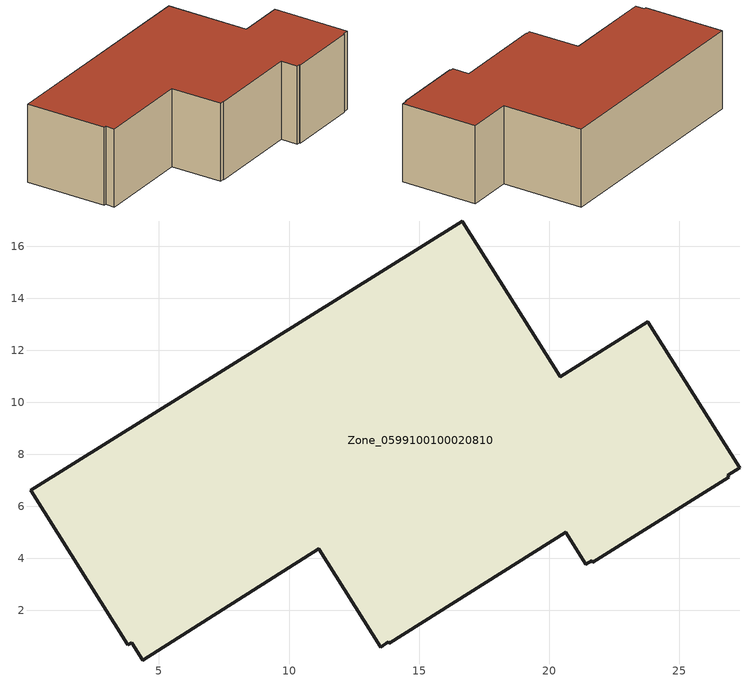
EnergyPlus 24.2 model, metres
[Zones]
Zone_0599100100020810
 floor ground (C_G): 21.41,3.77 20.63,5.01 13.86,0.73 13.82,0.8 13.53,0.58 11.14,4.37 4.38,0.09 3.95,0.76 3.81,0.68 0.08,6.62 16.67,16.96 20.43,10.98 23.79,13.09 27.32,7.48 26.87,7.19 26.9,7.12 21.68,3.84 21.64,3.91 z0
 wall outside (C_F): 27.32,7.48 23.79,13.09 20.43,10.98 16.67,16.96 0.08,6.62 3.81,0.68 3.95,0.76 4.38,0.09 11.14,4.37 13.53,0.58 13.82,0.8 13.86,0.73 20.63,5.01 21.41,3.77 21.64,3.91 21.68,3.84 26.9,7.12 26.87,7.19 27.32,7.48 z0:6.69
 roof outside (C_R): 3.81,0.68 3.95,0.76 4.38,0.09 11.14,4.37 13.53,0.58 13.82,0.8 13.86,0.73 20.63,5.01 21.41,3.77 21.64,3.91 21.68,3.84 26.9,7.12 26.87,7.19 27.32,7.48 23.79,13.09 20.43,10.98 16.67,16.96 0.08,6.62 z6.69
[BUILDING]
Pand.0599100100020810: North Axis=0; Terrain=City; Loads Convergence Tolerance Value=0.04; Temperature Convergence Tolerance Value=0.4; Solar Distribution=FullExterior; Maximum Number of Warmup Days=25; Minimum Number of Warmup Days=1
[Site:Location]
Rotterdam.The.Hague.AP_ZH_NLD Design_Conditions: Latitude=51.96; Longitude=4.45; Time Zone=1; Elevation=-4.5
[SITE:GROUNDTEMPERATURE:BUILDINGSURFACE]
18, 18, 18, 18, 18, 18, 18, 18, 18, 18, 18, 18
[MATERIAL] Thermal Absorptance=0.9; Solar Absorptance=0.7; Visible Absorptance=0.7
Name | Roughness | Thickness | Conductivity | Density | Specific Heat
G.D.2015-2018 | MediumSmooth | 0.15 | 0.0428571 | 540 | 1210
F.D.2015-2018 | Rough | 0.3 | 0.0666667 | 1920 | 840
R.D.2015-2018 | MediumRough | 0.2 | 0.0333333 | 1500 | 1000
[CONSTRUCTION]
C_G: G.D.2015-2018
C_F: F.D.2015-2018
C_R: R.D.2015-2018
[ZONE]
Zone_0599100100020810: Type=1; Multiplier=1; Ceiling Height=Autocalculate; Volume=Autocalculate; Floor Area=autocalculate; Part of Total Floor Area=Yes
[ZONEINFILTRATION:DESIGNFLOWRATE]
Infil_Zone_0599100100020810: Zone or ZoneList or Space or SpaceList=Zone_0599100100020810; Schedule=AlwaysOn; Design Flow Rate Calculation Method=Flow/Area; Flow Rate per Floor Area=0.0021; Constant Term Coefficient=1; Temperature Term Coefficient=0; Velocity Term Coefficient=0; Velocity Squared Term Coefficient=0
[HVACTEMPLATE:ZONE:IDEALLOADSAIRSYSTEM]
Zone_0599100100020810: Maximum Heating Supply Air Temperature=50; Minimum Cooling Supply Air Temperature=13; Maximum Heating Supply Air Humidity Ratio=0.0156; Minimum Cooling Supply Air Humidity Ratio=0.0077; Heating Limit=NoLimit; Cooling Limit=NoLimit; Dehumidification Control Type=ConstantSensibleHeatRatio; Cooling Sensible Heat Ratio=0.7; Dehumidification Setpoint=60; Humidification Control Type=None; Humidification Setpoint=30; Outdoor Air Method=None; Outdoor Air Flow Rate per Person=0.00944; Outdoor Air Flow Rate per Zone Floor Area=0; Outdoor Air Flow Rate per Zone=0; Demand Controlled Ventilation Type=None; Outdoor Air Economizer Type=NoEconomizer; Heat Recovery Type=None; Sensible Heat Recovery Effectiveness=0.7; Latent Heat Recovery Effectiveness=0.65
[ZONECONTROL:THERMOSTAT]
ThermostatControl_Zone_0599100100020810: Zone or ZoneList=Zone_0599100100020810; Control Type Schedule=DualSetpointControlType; Control 1=Thermostat_Zone_0599100100020810; Temperature Difference Between Cutout And Setpoint=0
[THERMOSTATSETPOINT:DUALSETPOINT]
Thermostat_Zone_0599100100020810: Heating Setpoint Temperature Schedule=HeatingSetpoint_Zone_0599100100020810; Cooling Setpoint Temperature Schedule=CoolingSetpoint_Zone_0599100100020810
[SCHEDULE:COMPACT]
HeatingSetpoint_Zone_0599100100020810: Through: 12/31, For: AllDays, Until: 24:00, 21
CoolingSetpoint_Zone_0599100100020810: Through: 12/31, For: AllDays, Until: 24:00, 24
DualSetpointControlType: Through: 12/31, For: AllDays, Until: 24:00, 4
AlwaysOn: Through: 12/31, For: AllDays, Until: 24:00, 1
